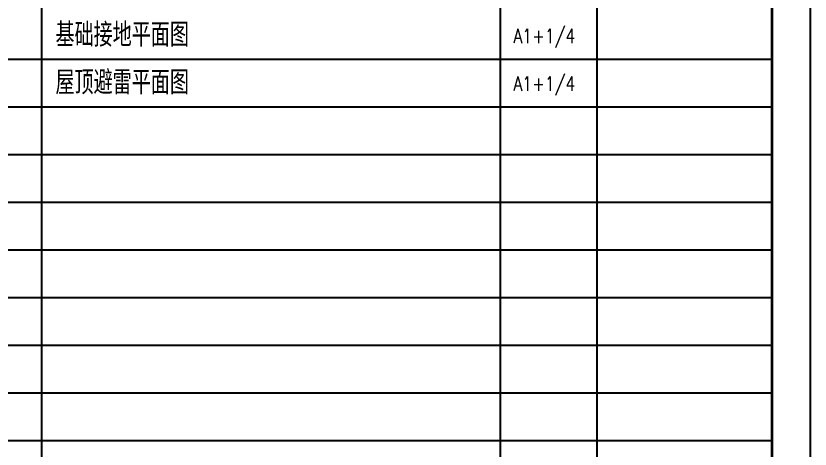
# Model space of a CAD drawing. Extents: x -496980 to 486425, y -292187 to -29437.
# Drawn here: x -202714 to -175641, y -227579 to -212818 of the extents above; entities that cross this region are included whole.
import ezdxf

# ---------------------------------------------------------------- set-up
doc = ezdxf.new("R2010")
doc.units = 0
doc.header["$LTSCALE"] = 1000
doc.header["$MEASUREMENT"] = 0
doc.linetypes.add('DASHED', pattern=[10000, 5000, 5000])
for name, color, linetype in [('DN_DIM', 3, 'Continuous'), ('PUB_TEXT', 7, 'Continuous'), ('PUB_TITLE', 4, 'Continuous'), ('WALL', 9, 'Continuous')]:
    doc.layers.add(name, color=color, linetype=linetype)
doc.styles.add('_HZTXT', font='txt.shx', dxfattribs={"width": 0.8, "bigfont": 'hztxt.shx'})
doc.styles.add('DIM_FONT', font='SIMPLEX.shx', dxfattribs={"width": 0.8, "bigfont": 'hztxt.shx'})

msp = doc.modelspace()

# ---------------------------------------------------------------- linework, layer by layer
at = {"color": 4}
for p, q in [((-201835.6, -202914.6), (-201835.6, -238664.6)), ((-186203.4, -202914.6), (-186203.4, -238664.6)), ((-182911.7, -202914.6), (-182911.7, -238664.6)), ((-208465.9, -214289.6), (-176940.5, -214289.6)), ((-208465.9, -215914.6), (-176940.5, -215914.6)), ((-208465.9, -217539.6), (-176940.5, -217539.6)), ((-208465.9, -219164.6), (-176940.5, -219164.6)), ((-208465.9, -220789.6), (-176940.5, -220789.6)), ((-208465.9, -222414.6), (-176940.5, -222414.6)), ((-208465.9, -224039.6), (-176940.5, -224039.6)), ((-208465.9, -225664.6), (-176940.5, -225664.6)), ((-208465.9, -227289.6), (-176940.5, -227289.6))]:
    msp.add_line(p, q, dxfattribs=at)
at = {"layer": 'PUB_TITLE', "linetype": 'DASHED'}
msp.add_lwpolyline([(-209765.5, -241752.4), (-209765.5, -191864.9), (-175640.5, -191864.9), (-175640.5, -241752.4)], close=True, dxfattribs=at)
at = {"layer": 'WALL', "const_width": 81.2, "flags": 128}
msp.add_lwpolyline([(-176940.5, -240127.4), (-176940.5, -193490.4), (-208465.9, -193490.4), (-208465.9, -240127.4)], close=True, dxfattribs=at)

# ---------------------------------------------------------------- texts
at = {"layer": 'DN_DIM', "style": 'DIM_FONT', "width": 0.8}
for p in [(-185753.6, -213742.4), (-185753.6, -215367.4)]:
    msp.add_text('A1+1/4', height=487.5, dxfattribs=at).set_placement(p)
at = {"layer": 'PUB_TEXT', "style": '_HZTXT', "width": 0.8}
for s, p in [('基础接地平面图', (-201364.8, -213868.4)), ('屋顶避雷平面图', (-201364.8, -215493.4))]:
    msp.add_text(s, height=812.5, dxfattribs=at).set_placement(p)

doc.saveas('drawing.dxf')
